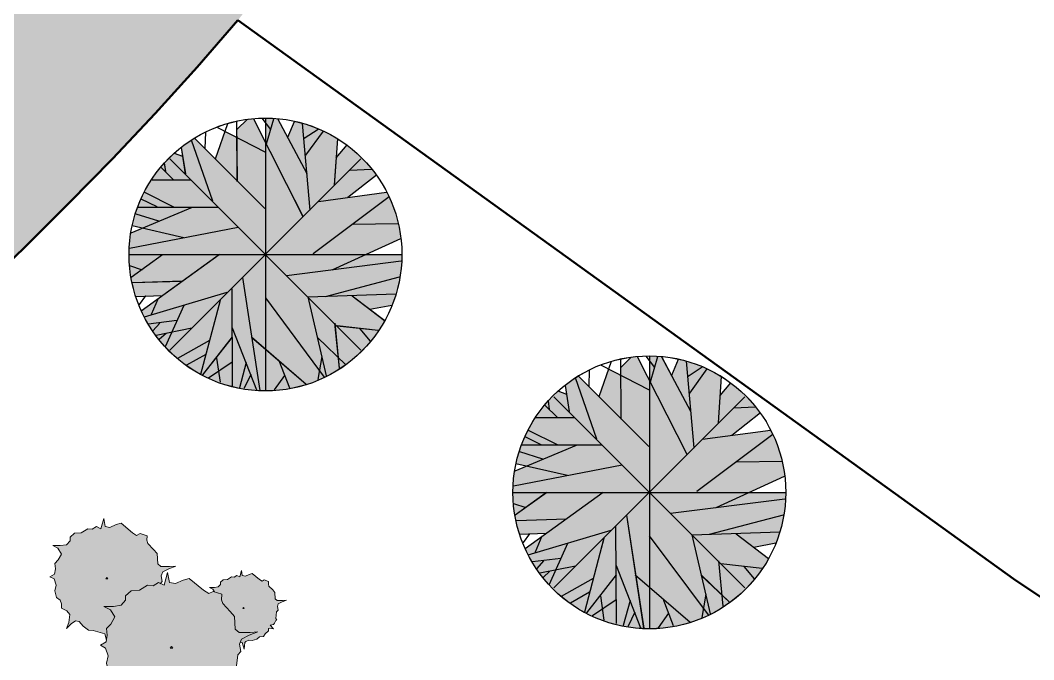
# Model space of a CAD drawing. Header units: inches. Extents: x 1352 to 5457, y 84 to 1168.
# Drawn here: x 1360.899 to 1362.153, y 186.638 to 187.429 of the extents above; entities that cross this region are included whole.
import ezdxf

# ---------------------------------------------------------------- set-up
doc = ezdxf.new("R2010")
doc.units = ezdxf.units.IN
doc.header["$MEASUREMENT"] = 0
doc.linetypes.add('ACAD_ISO10W100', pattern=[18, 12, -3, 0, -3])
for name, color, linetype, lineweight in [('boundary', 250, 'ACAD_ISO10W100', 50), ('CILL', 250, 'Continuous', 9), ('win', 250, 'Continuous', 30)]:
    doc.layers.add(name, color=color, linetype=linetype, lineweight=lineweight)

# ---------------------------------------------------------------- blocks, each defined once
blk = doc.blocks.new('Tree - deciduous plan')
for p, q in [((-12.5388, 54.9406), (-7.9613, 59.4546)), ((-12.3627, 32.1443), (-12.5388, 58.7776)), ((-5.3205, 59.6806), (16.5105, 16.7963)), ((2.426, 54.9406), (-1.4472, 59.9056)), ((0, 59.9996), (0, -60)), ((0.4894, 48.6208), (3.6584, 59.6806)), ((18.2711, 35.5298), (5.419, 59.6806)), ((9.8203, 51.5549), (12.8133, 58.5516)), ((-26.4472, 46.5894), (-26.2712, 53.8116)), ((-22.0458, 42.0753), (-16.5881, 57.6486)), ((-21.1656, 55.8436), (-0.0388, 45.0094)), ((19.6795, 19.5047), (16.3344, 57.6486)), ((17.0387, 51.1035), (23.2006, 55.1666)), ((17.7429, 43.6552), (25.4894, 54.2636)), ((-32.6092, 50.4264), (-23.2782, 23.5674)), ((-31.2008, 51.1035), (-0.2149, 20.1818)), ((31.6513, 50.8778), (30.2429, 30.5643)), ((-37.0107, 47.0408), (-35.25, 35.5298)), ((31.1232, 42.5267), (35.8767, 48.1693)), ((-43.8768, 36.4326), (-44.405, 40.2696)), ((42, 42), (-42, -42)), ((42, -42), (-42, 42)), ((-40.1797, 44.558), (-36.4825, 43.2038)), ((-45.8134, 38.2383), (-40.5318, 33.0471)), ((37.1091, 37.1098), (46.6161, 37.5612)), ((-49.8627, 32.8214), (-32.7853, 32.8214)), ((36.2288, 25.1474), (48.9049, 35.0784)), ((-53.2078, 27.4044), (-40.1797, 20.859)), ((23.3767, 23.3417), (53.3063, 27.4044)), ((-54.7923, 24.4702), (-47.75, 21.0847)), ((54.3626, 25.3731), (20.9119, 0.3198)), ((-32.2571, 20.6333), (-59.1937, 9.348)), ((-57.081, 17.9248), (-47.0458, 14.7649)), ((-56.0247, 20.859), (-20.8134, 20.859)), ((38.5175, 13.4107), (58.2359, 13.6364)), ((-59.7219, 2.8025), (-12.0106, 12.0565)), ((-58.6656, 12.7336), (-35.9543, 7.5424)), ((29.3626, -6.6771), (59.4682, 7.091)), ((-54.6162, -24.7335), (-20.2853, 0.0941)), ((-60, 0), (60, 0)), ((-45.2853, -0.1316), (-59.0177, -10.0627)), ((9.2922, -9.1598), (59.6443, -2.8401)), ((-59.7219, -4.8714), (-54.2641, -6.6771)), ((-58.4895, -12.3197), (-36.4825, -11.6426)), ((-10.074, -10.0627), (-2.5036, -59.7178)), ((26.3697, -18.4138), (58.9401, -9.8369)), ((-53.2078, -27.442), (-16.7641, -16.6081)), ((-14.8275, -15.0282), (-14.6515, -57.6865)), ((18.7992, -18.6394), (57.3556, -17.2853)), ((-57.081, -18.4138), (-45.2853, -17.9624)), ((-52.6797, -18.188), (-55.4966, -22.0251)), ((-47.2219, -19.3166), (-50.2148, -26.3135)), ((-19.9331, -20.2194), (-28.5599, -52.721)), ((-0.0388, -19.0909), (25.8415, -53.8495)), ((18.6232, -18.6394), (26.7218, -53.3981)), ((38.1654, -18.188), (52.426, -29.0219)), ((45.9119, -24.0564), (55.595, -22.2508)), ((-35.9543, -22.4765), (-44.0529, -40.5329)), ((-38.9472, -29.0219), (-51.4472, -30.6018)), ((-46.5177, -30.1504), (-49.5106, -33.536)), ((30.419, -30.1504), (32.3556, -50.0125)), ((-32.4331, -32.4075), (-48.1021, -35.5674)), ((-43.7008, -34.6645), (-46.6937, -37.373)), ((-14.6515, -32.1818), (-3.912, -59.4922)), ((31.4753, -31.279), (49.6091, -33.3103)), ((41.5105, -32.6332), (46.088, -38.0501)), ((-24.6867, -37.8244), (-38.7712, -45.7241)), ((-14.6515, -36.2445), (-27.6797, -52.9467)), ((-6.2008, -36.2445), (17.919, -57.0094)), ((22.8485, -36.4702), (35.3485, -48.4326)), ((-26.2712, -43.9185), (-34.7219, -48.6583)), ((-14.6515, -47.3041), (-25.0388, -54.3009)), ((-21.5177, -45.4984), (-19.9331, -56.1065)), ((-8.4895, -47.5298), (-11.4825, -58.5893)), ((5.9471, -46.6269), (10.5246, -58.5893)), ((24.7852, -44.8213), (23.0246, -54.978)), ((-6.3768, -52.721), (-9.3698, -58.815)), ((8.4119, -53.1724), (3.8344, -59.4922))]:
    blk.add_line(p, q)
blk.add_circle((0, 0), 60)
blk = doc.blocks.new('Clump of Trees or Bushes - plan')
for points in [[(-10.993, 56.487), (-9.228, 58.426), (-10.144, 63.512), (-8.923, 67.033), (-3.43, 69.772), (2.673, 72.119), (-2.82, 71.728), (-10.449, 71.728), (-13.195, 74.075), (-13.806, 83.073), (-16.857, 86.594), (-22.045, 92.071), (-22.961, 94.81), (-22.656, 98.722), (-28.759, 100.678), (-31.811, 99.113), (-35.472, 101.461), (-45.543, 109.676), (-49.815, 108.503), (-55.308, 106.155), (-59.58, 106.938), (-60.801, 113.98), (-63.242, 104.982), (-67.209, 106.938), (-70.872, 104.59), (-74.839, 104.982), (-80.637, 101.461), (-86.435, 101.069), (-90.402, 97.548), (-90.402, 94.419), (-93.454, 90.898), (-98.947, 90.115), (-105.66, 90.115), (-101.083, 87.768), (-98.031, 82.682), (-100.778, 77.596), (-103.829, 74.466), (-103.219, 69.772), (-104.134, 65.077), (-108.102, 62.73), (-104.439, 60.774), (-102.609, 55.297), (-103.829, 50.211), (-102.303, 44.342), (-98.947, 41.995), (-98.031, 38.865), (-98.031, 34.953), (-93.148, 32.606), (-90.707, 29.476), (-91.317, 22.434), (-93.454, 17.348), (-89.487, 21.26), (-85.519, 23.999), (-82.468, 23.216), (-78.806, 19.304), (-74.228, 15.783), (-69.956, 15.392), (-59.886, 12.653), (-58.254, 7.074)], [(59.448, 5.262), (60.936, 4.858), (62.652, -1.011), (63.415, 4.858), (64.178, 5.836), (66.848, 6.814), (69.709, 6.569), (73.905, 7.792), (76.385, 9.748), (79.627, 10.237), (81.153, 12.438), (84.014, 15.127), (84.205, 17.084), (85.158, 17.573), (88.591, 16.839), (85.73, 20.262), (88.591, 20.751), (89.545, 21.974), (90.689, 24.174), (91.452, 24.663), (90.499, 25.886), (91.261, 31.999), (92.596, 33.466), (92.024, 36.645), (92.787, 38.845), (96.22, 40.557), (100.035, 42.024), (96.602, 41.779), (91.834, 41.779), (90.117, 43.246), (89.736, 48.871), (87.828, 51.071), (84.586, 54.494), (84.014, 56.206), (84.205, 58.651), (80.39, 59.873), (78.483, 58.895), (76.194, 60.362), (69.9, 65.497), (67.23, 64.764), (63.797, 63.297), (61.126, 63.786), (60.364, 68.187), (58.838, 62.563), (56.358, 63.786), (54.07, 62.319), (51.59, 62.563), (47.966, 60.362), (44.343, 60.118), (41.863, 57.917), (41.863, 55.961), (39.956, 53.761), (36.523, 53.272), (32.327, 53.272), (35.187, 51.805), (36.641, 49.381)]]:
    blk.add_lwpolyline(points)
for points in [[(-4.577, 66.508), (-7.629, 55.261), (-12.588, 57.706), (-17.166, 54.772), (-22.125, 55.261), (-29.372, 50.86), (-36.62, 50.371), (-41.579, 45.969), (-41.579, 42.057), (-45.393, 37.656), (-52.259, 36.678), (-60.651, 36.678), (-54.93, 33.743), (-51.115, 27.386), (-54.548, 21.029), (-58.363, 17.116), (-57.6, 11.248), (-58.744, 5.38), (-63.703, 2.446), (-59.126, 0), (-56.837, -6.846), (-58.363, -13.203), (-56.455, -20.539), (-52.259, -23.473), (-51.115, -27.385), (-51.115, -32.275), (-45.012, -35.21), (-41.96, -39.122), (-42.723, -47.924), (-45.393, -54.282), (-40.434, -49.391), (-35.475, -45.968), (-31.661, -46.946), (-27.083, -51.837), (-21.362, -56.238), (-16.021, -56.727), (-3.433, -60.15), (0, -71.887), (1.526, -60.15), (3.052, -58.194), (8.392, -56.238), (14.114, -56.727), (22.506, -54.282), (27.465, -50.369), (33.949, -49.391), (37.001, -44.99), (42.723, -39.611), (43.104, -35.699), (45.012, -34.721), (51.878, -36.188), (46.156, -29.341), (51.878, -28.363), (53.785, -25.918), (56.074, -21.517), (57.6, -20.539), (55.692, -18.094), (57.218, -5.868), (59.888, -2.934), (58.744, 3.424), (60.27, 7.825), (67.136, 11.248), (74.765, 14.182), (67.899, 13.693), (58.363, 13.693), (54.93, 16.627), (54.167, 27.875), (50.352, 32.276), (43.867, 39.123), (42.723, 42.546), (43.104, 47.436), (35.475, 49.882), (31.661, 47.925), (27.083, 50.86), (14.495, 61.129), (9.155, 59.662), (2.289, 56.728), (-3.052, 57.706)], [(-58.055, 61.947), (-58.97, 60.774), (-57.139, 60.774)], [(62.08, 35.667), (61.508, 34.933), (62.652, 34.933)], [(-1.144, 1.468), (-2.289, 0), (0, 0)]]:
    blk.add_lwpolyline(points, close=True)

msp = doc.modelspace()

# ---------------------------------------------------------------- hatches: boundary and pattern name
at = {"layer": 'CILL'}
h = msp.add_hatch(color=256, dxfattribs=at)
h.set_gradient(color1=(91, 91, 91), color2=(156, 156, 156), one_color=1, tint=0.61)
edge = h.paths.add_edge_path()
edge.add_spline(control_points=[(1362.6112, 191.9691), (1362.5049, 191.415), (1362.3373, 190.541), (1362.1086, 189.3914), (1361.8083, 188.572), (1361.537, 187.9057), (1361.2702, 187.5607), (1361.1682, 187.4289)], knot_values=[0, 0, 0, 0, 1.693824, 2.671967, 3.506632, 4.312481, 4.810669, 4.810669, 4.810669, 4.810669], degree=3, periodic=0)
edge.add_spline(control_points=[(1361.1682, 187.4289), (1360.9021, 187.116), (1360.4526, 186.749), (1359.9212, 186.266), (1359.5694, 185.9687), (1359.1935, 185.8781), (1358.8572, 185.932), (1358.5369, 185.7908), (1358.1508, 185.647), (1357.9729, 185.3001), (1357.7457, 184.9601), (1357.881, 184.4291), (1358.1519, 183.6177), (1358.4608, 182.6902), (1358.7455, 181.9071), (1358.8985, 181.4457), (1358.9476, 181.1201), (1358.9143, 180.8297), (1358.8737, 180.555), (1358.708, 180.2965), (1358.5321, 180.0058), (1358.2907, 179.7531), (1358.1082, 179.6357), (1358.0135, 179.5821)], knot_values=[176.500273, 176.500273, 176.500273, 176.500273, 221.818396, 239.76272, 255.979104, 271.890042, 280.541749, 292.706956, 309.646053, 323.890257, 334.284199, 353.432754, 379.149869, 431.120027, 459.941118, 471.155389, 484.679205, 495.737285, 503.332224, 514.953976, 528.920487, 540.933976, 552.924704, 552.924704, 552.924704, 552.924704], degree=3, periodic=0)
edge.add_spline(control_points=[(1358.0135, 179.5821), (1357.9044, 179.5409), (1357.7469, 179.4815), (1357.4949, 179.1817), (1357.0615, 179.0468), (1356.6175, 178.9233), (1356.2513, 178.9037), (1355.8232, 179.0061), (1355.3322, 179.0583), (1354.922, 179.3006), (1354.5472, 179.4068), (1354.2462, 179.7206), (1353.9149, 180.0558), (1353.1071, 180.741), (1352.4616, 181.346), (1351.932, 181.8425)], knot_values=[0, 0, 0, 0, 0.34115, 0.492686, 1.155878, 1.62825, 1.889211, 2.242412, 2.945312, 3.340311, 3.658788, 4.092722, 4.607327, 5.083919, 7.262947, 7.262947, 7.262947, 7.262947], degree=3, periodic=0)
edge.add_line((1351.932, 181.8425), (1351.932, 182.4177))
edge.add_spline(control_points=[(1351.932, 182.4177), (1352.7466, 181.7767), (1353.6966, 181.0291), (1354.5492, 179.8668), (1355.0573, 179.6137), (1355.6799, 179.3252), (1356.4172, 179.4179), (1357.2109, 179.6719), (1357.9246, 179.9389), (1358.452, 180.4791), (1358.636, 181.1036), (1358.4815, 181.7791), (1358.2252, 182.4859), (1357.8376, 183.1657), (1357.67, 183.9796), (1357.47, 184.6715), (1357.4201, 185.3588), (1357.6594, 185.7623), (1357.8634, 186.0903), (1358.2283, 186.1654), (1358.5944, 186.2421), (1358.942, 186.3696), (1359.3237, 186.5167), (1359.6671, 186.787), (1360.0809, 187.2073), (1360.4594, 187.6846), (1360.8017, 188.1195), (1361.0421, 188.5141), (1361.2881, 188.7883), (1361.4471, 189.1404), (1361.5369, 189.4928), (1361.6676, 190.4693), (1361.8307, 191.297), (1361.9657, 191.9823)], knot_values=[0, 0, 0, 0, 3.09476, 3.609754, 4.261795, 4.763076, 5.646519, 6.377463, 7.294716, 7.882094, 8.583945, 9.136106, 9.930948, 10.842233, 11.458736, 12.402556, 13.038096, 13.415114, 13.802114, 14.130435, 14.476747, 14.938459, 15.234958, 15.699535, 16.231601, 17.0056, 17.524467, 17.890093, 18.390682, 18.61642, 19.041844, 19.476788, 21.571365, 21.571365, 21.571365, 21.571365], degree=3, periodic=0)
edge.add_line((1361.9657, 191.9823), (1362.2911, 193.6348))
edge.add_line((1362.2911, 193.6348), (1362.9104, 193.6348))
edge.add_line((1362.9104, 193.6348), (1362.6112, 191.9691))
h = msp.add_hatch(color=256, dxfattribs=at)
h.set_gradient(color1=(0, 204, 51), color2=(46, 255, 98), one_color=1, tint=0.59, name='INVSPHERICAL')
h.paths.add_polyline_path([(1361.3394, 187.2376, 0.013628), (1361.3339, 187.2449), (1361.3067, 187.2436), (1361.2679, 187.2049), (1361.3039, 187.2098)])
h.paths.add_polyline_path([(1361.3524, 187.2164), (1361.2679, 187.2049), (1361.2023, 187.1393), (1361.3259, 187.1393), (1361.3698, 187.1594, 0.08904)])
h.paths.add_polyline_path([(1361.2913, 187.2826, 0.070169), (1361.2482, 187.3017), (1361.2576, 187.1946), (1361.3067, 187.2436), (1361.3339, 187.2449, 0.063606), (1361.3031, 187.2746), (1361.2897, 187.2587)])
h.paths.add_polyline_path([(1361.2537, 187.2392), (1361.2174, 187.3073, 0.02244), (1361.2023, 187.308), (1361.2023, 187.1393), (1361.2576, 187.1946)])
h.paths.add_polyline_path([(1361.2482, 187.3017, 0.014988), (1361.2384, 187.3041), (1361.2298, 187.284), (1361.2537, 187.2392)], flags=17)
h.paths.add_polyline_path([(1361.1872, 187.3073, 0.01083), (1361.18, 187.3065), (1361.1671, 187.2939), (1361.1672, 187.2838), (1361.2023, 187.2658), (1361.2023, 187.2777)])
h.paths.add_polyline_path([(1361.1672, 187.2838), (1361.1522, 187.2915), (1361.1402, 187.2574), (1361.1675, 187.2301)])
h.paths.add_polyline_path([(1361.2023, 187.2658), (1361.1672, 187.2838), (1361.1675, 187.2301), (1361.1143, 187.2833, 0.029164), (1361.0981, 187.272), (1361.0999, 187.2607), (1361.0893, 187.2646, 0.090602), (1361.0523, 187.2165), (1361.0893, 187.1979), (1361.1436, 187.1979), (1361.2023, 187.1393)])
h.paths.add_polyline_path([(1361.1436, 187.1979), (1361.0893, 187.1979), (1361.0523, 187.2165, 0.065557), (1361.0374, 187.1751), (1361.051, 187.1719), (1361.0356, 187.1655, 0.03899), (1361.0335, 187.1393), (1361.2023, 187.1393)])
h.paths.add_polyline_path([(1361.1449, 187.1393), (1361.0335, 187.1393, 0.020209), (1361.0341, 187.1256), (1361.0495, 187.1205), (1361.036, 187.1107, 0.035514), (1361.0417, 187.0875), (1361.075, 187.0888)], flags=16)
h.paths.add_polyline_path([(1361.2023, 187.1393), (1361.1449, 187.1393), (1361.0486, 187.0696, 0.027559), (1361.0572, 187.0532), (1361.0929, 187.0577), (1361.0864, 187.0432), (1361.1112, 187.0481)], flags=17)
h.paths.add_polyline_path([(1361.2023, 187.1393), (1361.174, 187.1109), (1361.1852, 187.037), (1361.2023, 187.0223)])
h.paths.add_polyline_path([(1361.2023, 187.0223), (1361.1852, 187.037), (1361.174, 187.1109), (1361.1112, 187.0481), (1361.0864, 187.0432), (1361.0782, 187.0249, 0.030609), (1361.0931, 187.0106), (1361.1331, 187.033), (1361.1219, 186.9909, 0.124716), (1361.2023, 186.9705)], flags=17)
h.paths.add_polyline_path([(1361.2023, 187.0854), (1361.2023, 186.9705, 0.158969), (1361.3018, 187.003), (1361.2663, 187.0369), (1361.2719, 187.0128), (1361.269, 186.9959)], flags=17)
h.paths.add_polyline_path([(1361.2547, 187.0869), (1361.2023, 187.1393), (1361.2023, 187.0854), (1361.269, 186.9959), (1361.2719, 187.0128)])
h.paths.add_polyline_path([(1361.371, 187.1393), (1361.3259, 187.1393), (1361.2852, 187.1206), (1361.2281, 187.1135), (1361.2547, 187.0868), (1361.3639, 187.0907, 0.073172)])
h.paths.add_polyline_path([(1361.3314, 187.0716), (1361.359, 187.0768, 0.021827), (1361.3639, 187.0907), (1361.2547, 187.0868), (1361.2879, 187.0536), (1361.292, 187.0124), (1361.3018, 187.003, 0.109035), (1361.3499, 187.0575)])
h.paths.add_polyline_path([(1361.2023, 186.9705, 0.158969), (1361.3018, 187.003), (1361.292, 187.0124), (1361.2879, 187.0536), (1361.2547, 187.0869), (1361.2719, 187.0128), (1361.269, 186.9959), (1361.2023, 187.0854)])
h.paths.add_polyline_path([(1361.174, 187.1109), (1361.2023, 187.1393), (1361.1449, 187.1393), (1361.0486, 187.0696, 0.294446), (1361.2023, 186.9705), (1361.2023, 187.0223), (1361.1852, 187.037)])
h.paths.add_polyline_path([(1361.1449, 187.1393), (1361.0335, 187.1393, 0.078145), (1361.0417, 187.0875), (1361.075, 187.0888)])
h = msp.add_hatch(color=256, dxfattribs=at)
h.set_gradient(color1=(0, 204, 51), color2=(46, 255, 98), one_color=1, tint=0.59, name='INVSPHERICAL')
h.paths.add_polyline_path([(1361.2023, 187.1393), (1361.1449, 187.1393), (1361.0486, 187.0696, 0.027559), (1361.0572, 187.0532), (1361.0929, 187.0577), (1361.0864, 187.0432), (1361.1112, 187.0481)])
h.paths.add_polyline_path([(1361.1449, 187.1393), (1361.0335, 187.1393, 0.020209), (1361.0341, 187.1256), (1361.0495, 187.1205), (1361.036, 187.1107, 0.035514), (1361.0417, 187.0875), (1361.075, 187.0888)])
h = msp.add_hatch(color=256, dxfattribs=at)
h.set_gradient(color1=(0, 204, 51), color2=(46, 255, 98), one_color=1, tint=0.59, name='INVSPHERICAL')
h.paths.add_polyline_path([(1361.3259, 187.1393), (1361.2023, 187.1393), (1361.2281, 187.1135), (1361.2852, 187.1206)])
h.paths.add_polyline_path([(1361.2023, 187.0854), (1361.2023, 186.9705, 0.158969), (1361.3018, 187.003), (1361.2663, 187.0369), (1361.2719, 187.0128), (1361.269, 186.9959)], flags=17)
h.paths.add_polyline_path([(1361.2879, 187.0536), (1361.2547, 187.0869), (1361.2719, 187.0128), (1361.269, 186.9959), (1361.2023, 187.0854), (1361.2023, 186.9705, 0.158969), (1361.3018, 187.003), (1361.292, 187.0124)])
h = msp.add_hatch(color=256, dxfattribs=at)
h.set_gradient(color1=(0, 204, 51), color2=(46, 255, 98), one_color=1, tint=0.59, name='INVSPHERICAL')
h.paths.add_polyline_path([(1361.174, 187.1109), (1361.1112, 187.0481), (1361.0864, 187.0432), (1361.0782, 187.0249, 0.030609), (1361.0931, 187.0106), (1361.1331, 187.033), (1361.1219, 186.9909, 0.124716), (1361.2023, 186.9705), (1361.2023, 187.0223), (1361.1852, 187.037)])
h = msp.add_hatch(color=256, dxfattribs=at)
h.set_gradient(color1=(0, 204, 51), color2=(46, 255, 98), one_color=1, tint=0.59, name='INVSPHERICAL')
h.paths.add_polyline_path([(1361.2023, 187.0854), (1361.2023, 186.9705, 0.158969), (1361.3018, 187.003), (1361.292, 187.0124), (1361.2879, 187.0536), (1361.2547, 187.0869), (1361.2719, 187.0128), (1361.269, 186.9959)])
h = msp.add_hatch(color=256, dxfattribs=at)
h.set_gradient(color1=(0, 204, 51), color2=(46, 255, 98), one_color=1, tint=0.59, name='INVSPHERICAL')
h.paths.add_polyline_path([(1361.8142, 186.9436, 0.013628), (1361.8087, 186.9509), (1361.7815, 186.9496), (1361.7427, 186.9109), (1361.7787, 186.9158)])
h.paths.add_polyline_path([(1361.8272, 186.9223), (1361.7427, 186.9109), (1361.6771, 186.8452), (1361.8007, 186.8452), (1361.8446, 186.8653, 0.08904)])
h.paths.add_polyline_path([(1361.7661, 186.9886, 0.070169), (1361.723, 187.0076), (1361.7324, 186.9006), (1361.7815, 186.9496), (1361.8087, 186.9509, 0.063606), (1361.7779, 186.9806), (1361.7645, 186.9647)])
h.paths.add_polyline_path([(1361.7285, 186.9452), (1361.6922, 187.0133, 0.02244), (1361.6771, 187.014), (1361.6771, 186.8452), (1361.7324, 186.9006)])
h.paths.add_polyline_path([(1361.723, 187.0076, 0.014988), (1361.7132, 187.0101), (1361.7046, 186.99), (1361.7285, 186.9452)], flags=17)
h.paths.add_polyline_path([(1361.662, 187.0133, 0.01083), (1361.6548, 187.0125), (1361.6419, 186.9998), (1361.642, 186.9898), (1361.6771, 186.9718), (1361.6771, 186.9837)])
h.paths.add_polyline_path([(1361.642, 186.9898), (1361.627, 186.9975), (1361.615, 186.9634), (1361.6423, 186.9361)])
h.paths.add_polyline_path([(1361.6771, 186.9718), (1361.642, 186.9898), (1361.6423, 186.9361), (1361.5891, 186.9892, 0.029164), (1361.5729, 186.978), (1361.5747, 186.9667), (1361.5641, 186.9706, 0.090602), (1361.5271, 186.9225), (1361.5641, 186.9039), (1361.6184, 186.9039), (1361.6771, 186.8452)])
h.paths.add_polyline_path([(1361.6184, 186.9039), (1361.5641, 186.9039), (1361.5271, 186.9225, 0.065557), (1361.5122, 186.881), (1361.5258, 186.8779), (1361.5104, 186.8714, 0.03899), (1361.5083, 186.8452), (1361.6771, 186.8452)])
h.paths.add_polyline_path([(1361.6197, 186.8452), (1361.5083, 186.8452, 0.020209), (1361.5089, 186.8316), (1361.5243, 186.8265), (1361.5108, 186.8167, 0.035514), (1361.5165, 186.7935), (1361.5498, 186.7947)], flags=16)
h.paths.add_polyline_path([(1361.6771, 186.8452), (1361.6197, 186.8452), (1361.5234, 186.7756, 0.027559), (1361.532, 186.7591), (1361.5677, 186.7636), (1361.5612, 186.7491), (1361.586, 186.7541)], flags=17)
h.paths.add_polyline_path([(1361.6771, 186.8452), (1361.6488, 186.8169), (1361.66, 186.743), (1361.6771, 186.7283)])
h.paths.add_polyline_path([(1361.6771, 186.7283), (1361.66, 186.743), (1361.6488, 186.8169), (1361.586, 186.7541), (1361.5612, 186.7491), (1361.553, 186.7309, 0.030609), (1361.5679, 186.7166), (1361.6079, 186.739), (1361.5967, 186.6969, 0.124716), (1361.6771, 186.6765)], flags=17)
h.paths.add_polyline_path([(1361.6771, 186.7914), (1361.6771, 186.6765, 0.158969), (1361.7766, 186.709), (1361.7411, 186.7429), (1361.7467, 186.7188), (1361.7438, 186.7018)], flags=17)
h.paths.add_polyline_path([(1361.7295, 186.7929), (1361.6771, 186.8452), (1361.6771, 186.7914), (1361.7438, 186.7018), (1361.7467, 186.7188)])
h.paths.add_polyline_path([(1361.8458, 186.8452), (1361.8007, 186.8452), (1361.76, 186.8266), (1361.7029, 186.8194), (1361.7295, 186.7928), (1361.8387, 186.7966, 0.073172)])
h.paths.add_polyline_path([(1361.8062, 186.7776), (1361.8338, 186.7827, 0.021827), (1361.8387, 186.7966), (1361.7295, 186.7928), (1361.7627, 186.7596), (1361.7667, 186.7184), (1361.7766, 186.709, 0.109035), (1361.8247, 186.7635)])
h.paths.add_polyline_path([(1361.6771, 186.6765, 0.158969), (1361.7766, 186.709), (1361.7667, 186.7184), (1361.7627, 186.7596), (1361.7295, 186.7929), (1361.7467, 186.7188), (1361.7438, 186.7018), (1361.6771, 186.7914)])
h.paths.add_polyline_path([(1361.6488, 186.8169), (1361.6771, 186.8452), (1361.6197, 186.8452), (1361.5234, 186.7756, 0.294446), (1361.6771, 186.6765), (1361.6771, 186.7283), (1361.66, 186.743)])
h.paths.add_polyline_path([(1361.6197, 186.8452), (1361.5083, 186.8452, 0.078145), (1361.5165, 186.7935), (1361.5498, 186.7947)])
h = msp.add_hatch(color=256, dxfattribs=at)
h.set_gradient(color1=(0, 204, 51), color2=(46, 255, 98), one_color=1, tint=0.59, name='INVSPHERICAL')
h.paths.add_polyline_path([(1361.6771, 186.8452), (1361.6197, 186.8452), (1361.5234, 186.7756, 0.027559), (1361.532, 186.7591), (1361.5677, 186.7636), (1361.5612, 186.7491), (1361.586, 186.7541)])
h.paths.add_polyline_path([(1361.6197, 186.8452), (1361.5083, 186.8452, 0.020209), (1361.5089, 186.8316), (1361.5243, 186.8265), (1361.5108, 186.8167, 0.035514), (1361.5165, 186.7935), (1361.5498, 186.7947)])
h = msp.add_hatch(color=256, dxfattribs=at)
h.set_gradient(color1=(0, 204, 51), color2=(46, 255, 98), one_color=1, tint=0.59, name='INVSPHERICAL')
h.paths.add_polyline_path([(1361.8007, 186.8452), (1361.6771, 186.8452), (1361.7029, 186.8194), (1361.76, 186.8266)])
h.paths.add_polyline_path([(1361.6771, 186.7914), (1361.6771, 186.6765, 0.158969), (1361.7766, 186.709), (1361.7411, 186.7429), (1361.7467, 186.7188), (1361.7438, 186.7018)], flags=17)
h.paths.add_polyline_path([(1361.7627, 186.7596), (1361.7295, 186.7929), (1361.7467, 186.7188), (1361.7438, 186.7018), (1361.6771, 186.7914), (1361.6771, 186.6765, 0.158969), (1361.7766, 186.709), (1361.7667, 186.7184)])
h = msp.add_hatch(color=256, dxfattribs=at)
h.set_gradient(color1=(0, 204, 51), color2=(46, 255, 98), one_color=1, tint=0.59, name='INVSPHERICAL')
h.paths.add_polyline_path([(1361.0914, 186.7542), (1361.0837, 186.7536), (1361.073, 186.7536), (1361.0691, 186.7569), (1361.0683, 186.7696), (1361.064, 186.7745), (1361.0567, 186.7822), (1361.0554, 186.7861), (1361.0558, 186.7916), (1361.0472, 186.7943), (1361.0429, 186.7921), (1361.0378, 186.7954), (1361.0236, 186.807), (1361.0176, 186.8053), (1361.0099, 186.802), (1361.0039, 186.8031), (1361.0022, 186.813), (1360.9987, 186.8004), (1360.9932, 186.8031), (1360.988, 186.7998), (1360.9824, 186.8004), (1360.9743, 186.7954), (1360.9661, 186.7949), (1360.9606, 186.7899), (1360.9606, 186.7855), (1360.9563, 186.7806), (1360.9485, 186.7795), (1360.9391, 186.7795), (1360.9455, 186.7762), (1360.9498, 186.769), (1360.946, 186.7619), (1360.9417, 186.7575), (1360.9425, 186.7509), (1360.9412, 186.7443), (1360.9357, 186.741), (1360.9408, 186.7382), (1360.9434, 186.7305), (1360.9417, 186.7234), (1360.9438, 186.7151), (1360.9485, 186.7118), (1360.9498, 186.7074), (1360.9498, 186.7019), (1360.9567, 186.6986), (1360.9601, 186.6942), (1360.9593, 186.6843), (1360.9563, 186.6771), (1360.9618, 186.6826), (1360.9674, 186.6865), (1360.9717, 186.6854), (1360.9769, 186.6799), (1360.9833, 186.6749), (1360.9893, 186.6744), (1361.0035, 186.6705), (1361.0056, 186.6632), (1361.0067, 186.6686), (1361.0056, 186.6768), (1361.011, 186.6823), (1361.0158, 186.6913), (1361.0104, 186.7002), (1361.0024, 186.7043), (1361.0142, 186.7043), (1361.0238, 186.7057), (1361.0292, 186.7119), (1361.0292, 186.7174), (1361.0362, 186.7236), (1361.0464, 186.7243), (1361.0566, 186.7305), (1361.0635, 186.7298), (1361.07, 186.7339), (1361.0726, 186.7326), (1361.0747, 186.7349), (1361.0734, 186.7421), (1361.0751, 186.747), (1361.0829, 186.7509)])
h.paths.add_polyline_path([(1361.0048, 186.7382), (1361.006, 186.7399), (1361.0073, 186.7382)], flags=16)
h = msp.add_hatch(color=256, dxfattribs=at)
h.set_gradient(color1=(0, 204, 51), color2=(46, 255, 98), one_color=1, tint=0.59, name='INVSPHERICAL')
h.paths.add_polyline_path([(1361.6488, 186.8169), (1361.586, 186.7541), (1361.5612, 186.7491), (1361.553, 186.7309, 0.030609), (1361.5679, 186.7166), (1361.6079, 186.739), (1361.5967, 186.6969, 0.124716), (1361.6771, 186.6765), (1361.6771, 186.7283), (1361.66, 186.743)])
h = msp.add_hatch(color=256, dxfattribs=at)
h.set_gradient(color1=(0, 204, 51), color2=(46, 255, 98), one_color=1, tint=0.59, name='INVSPHERICAL')
h.paths.add_polyline_path([(1361.6771, 186.7914), (1361.6771, 186.6765, 0.158969), (1361.7766, 186.709), (1361.7667, 186.7184), (1361.7627, 186.7596), (1361.7295, 186.7929), (1361.7467, 186.7188), (1361.7438, 186.7018)])
h = msp.add_hatch(color=256, dxfattribs=at)
h.set_gradient(color1=(0, 204, 51), color2=(46, 255, 98), one_color=1, tint=0.59, name='INVSPHERICAL')
h.paths.add_polyline_path([(1361.1478, 186.597), (1361.1483, 186.6025), (1361.151, 186.6039), (1361.1606, 186.6019), (1361.1526, 186.6115), (1361.1606, 186.6129), (1361.1633, 186.6163), (1361.1665, 186.6225), (1361.1687, 186.6239), (1361.166, 186.6273), (1361.1681, 186.6445), (1361.1719, 186.6486), (1361.1703, 186.6576), (1361.1724, 186.6638), (1361.1821, 186.6686), (1361.1928, 186.6727), (1361.1832, 186.672), (1361.1698, 186.672), (1361.1649, 186.6761), (1361.1639, 186.6919), (1361.1585, 186.6981), (1361.1494, 186.7078), (1361.1478, 186.7126), (1361.1483, 186.7195), (1361.1376, 186.7229), (1361.1322, 186.7201), (1361.1258, 186.7243), (1361.1081, 186.7387), (1361.1006, 186.7366), (1361.0909, 186.7325), (1361.0834, 186.7339), (1361.0812, 186.7463), (1361.077, 186.7305), (1361.07, 186.7339), (1361.0635, 186.7298), (1361.0566, 186.7305), (1361.0464, 186.7243), (1361.0362, 186.7236), (1361.0292, 186.7174), (1361.0292, 186.7119), (1361.0238, 186.7057), (1361.0142, 186.7043), (1361.0024, 186.7043), (1361.0104, 186.7002), (1361.0158, 186.6913), (1361.011, 186.6823), (1361.0056, 186.6768), (1361.0067, 186.6686), (1361.0051, 186.6603), (1360.9981, 186.6562), (1361.0045, 186.6527), (1361.0078, 186.6431), (1361.0056, 186.6342), (1361.0083, 186.6239), (1361.0142, 186.6197), (1361.0158, 186.6142), (1361.0158, 186.6074), (1361.0244, 186.6032), (1361.0287, 186.5977), (1361.0276, 186.5854), (1361.0238, 186.5764), (1361.0308, 186.5833), (1361.0378, 186.5881), (1361.0432, 186.5867), (1361.0496, 186.5799), (1361.0576, 186.5737), (1361.0652, 186.573), (1361.0829, 186.5682), (1361.0877, 186.5517), (1361.0898, 186.5682), (1361.092, 186.5709), (1361.0995, 186.5737), (1361.1075, 186.573), (1361.1193, 186.5764), (1361.1263, 186.5819), (1361.1354, 186.5833), (1361.1397, 186.5895)])
h.paths.add_polyline_path([(1361.0845, 186.6527), (1361.0861, 186.6548), (1361.0877, 186.6527)], flags=16)
h = msp.add_hatch(color=256, dxfattribs=at)
h.set_gradient(color1=(0, 204, 51), color2=(46, 255, 98), one_color=1, tint=0.59, name='INVSPHERICAL')
h.paths.add_polyline_path([(1361.2144, 186.7136), (1361.2139, 186.7215), (1361.2112, 186.7246), (1361.2066, 186.7294), (1361.2058, 186.7318), (1361.2061, 186.7352), (1361.2007, 186.7369), (1361.198, 186.7356), (1361.1948, 186.7376), (1361.186, 186.7449), (1361.1822, 186.7438), (1361.1774, 186.7418), (1361.1736, 186.7424), (1361.1726, 186.7486), (1361.1704, 186.7407), (1361.1669, 186.7424), (1361.1637, 186.7404), (1361.1602, 186.7407), (1361.1551, 186.7376), (1361.15, 186.7373), (1361.1465, 186.7342), (1361.1465, 186.7314), (1361.1439, 186.7283), (1361.139, 186.7277), (1361.1331, 186.7277), (1361.1372, 186.7256), (1361.1391, 186.7224), (1361.1483, 186.7195), (1361.1478, 186.7126), (1361.1494, 186.7078), (1361.1585, 186.6981), (1361.1639, 186.6919), (1361.1649, 186.6761), (1361.1698, 186.672), (1361.1832, 186.672), (1361.1928, 186.6727), (1361.1821, 186.6686), (1361.1724, 186.6638), (1361.1712, 186.6602), (1361.1734, 186.6596), (1361.1758, 186.6513), (1361.177, 186.6606), (1361.1817, 186.6623), (1361.1857, 186.662), (1361.1916, 186.6637), (1361.1951, 186.6665), (1361.1997, 186.6671), (1361.2018, 186.6702), (1361.2058, 186.674), (1361.2061, 186.6768), (1361.2074, 186.6775), (1361.2123, 186.6764), (1361.2082, 186.6812), (1361.2123, 186.6819), (1361.2136, 186.6836), (1361.2152, 186.6867), (1361.2163, 186.6874), (1361.2149, 186.6891), (1361.216, 186.6977), (1361.2179, 186.6998), (1361.2171, 186.7043), (1361.2182, 186.7074), (1361.223, 186.7098), (1361.2284, 186.7118), (1361.2235, 186.7115), (1361.2168, 186.7115)])
h.paths.add_polyline_path([(1361.1758, 186.7019), (1361.1742, 186.7019), (1361.175, 186.7029)], flags=16)

# ---------------------------------------------------------------- linework, layer by layer
for p, q in [((1361.1873, 187.3071), (1361.2487, 187.1865)), ((1361.2091, 187.2938), (1361.1982, 187.3078)), ((1361.2023, 187.308), (1361.2023, 186.9705)), ((1361.2037, 187.276), (1361.2126, 187.3071)), ((1361.2537, 187.2392), (1361.2175, 187.3071)), ((1361.1403, 187.2576), (1361.1556, 187.3014)), ((1361.1428, 187.2963), (1361.2022, 187.2659)), ((1361.167, 187.2938), (1361.1799, 187.3065)), ((1361.1675, 187.2297), (1361.167, 187.3046)), ((1361.2299, 187.2843), (1361.2383, 187.3039)), ((1361.2576, 187.1941), (1361.2482, 187.3014)), ((1361.2502, 187.283), (1361.2675, 187.2944)), ((1361.1145, 187.283), (1361.2017, 187.196)), ((1361.1279, 187.2703), (1361.1284, 187.2906)), ((1361.2522, 187.2621), (1361.274, 187.2919)), ((1361.2913, 187.2824), (1361.2874, 187.2252)), ((1361.0982, 187.2716), (1361.1032, 187.2392)), ((1361.1106, 187.2811), (1361.1368, 187.2056)), ((1361.2898, 187.2589), (1361.3032, 187.2747)), ((1361.3204, 187.2574), (1361.0842, 187.0211)), ((1361.3204, 187.0211), (1361.0842, 187.2574)), ((1361.0893, 187.2646), (1361.0997, 187.2608)), ((1361.0734, 187.2468), (1361.0883, 187.2322)), ((1361.0789, 187.2417), (1361.0774, 187.2525)), ((1361.3067, 187.2436), (1361.3334, 187.2449)), ((1361.0621, 187.2316), (1361.1101, 187.2316)), ((1361.3042, 187.21), (1361.3398, 187.2379)), ((1361.0482, 187.2081), (1361.068, 187.1986)), ((1361.0527, 187.2163), (1361.0893, 187.1979)), ((1361.3552, 187.2106), (1361.2611, 187.1402)), ((1361.268, 187.2049), (1361.3522, 187.2163)), ((1361.1116, 187.1973), (1361.0358, 187.1656)), ((1361.0447, 187.1979), (1361.1438, 187.1979)), ((1361.0418, 187.1897), (1361.07, 187.1808)), ((1361.0343, 187.1472), (1361.1685, 187.1732)), ((1361.0373, 187.1751), (1361.1012, 187.1605)), ((1361.3106, 187.177), (1361.3661, 187.1776)), ((1361.2849, 187.1205), (1361.3696, 187.1592)), ((1361.0335, 187.1393), (1361.371, 187.1393)), ((1361.0749, 187.1389), (1361.0363, 187.111)), ((1361.0487, 187.0697), (1361.1452, 187.1395)), ((1361.0343, 187.1256), (1361.0497, 187.1205)), ((1361.2284, 187.1135), (1361.37, 187.1313)), ((1361.0378, 187.1046), (1361.0997, 187.1065)), ((1361.174, 187.111), (1361.1953, 186.9713)), ((1361.2765, 187.0875), (1361.3681, 187.1116)), ((1361.1606, 187.097), (1361.1611, 186.977)), ((1361.0418, 187.0875), (1361.0749, 187.0888)), ((1361.0541, 187.0881), (1361.0462, 187.0773)), ((1361.0527, 187.0621), (1361.1551, 187.0926)), ((1361.0695, 187.0849), (1361.0611, 187.0653)), ((1361.1462, 187.0824), (1361.122, 186.991)), ((1361.2022, 187.0856), (1361.275, 186.9878)), ((1361.2547, 187.0868), (1361.2775, 186.9891)), ((1361.2552, 187.0868), (1361.3636, 187.0907)), ((1361.3096, 187.0881), (1361.3497, 187.0576)), ((1361.1012, 187.0761), (1361.0784, 187.0253)), ((1361.3314, 187.0716), (1361.3587, 187.0767)), ((1361.0928, 187.0576), (1361.0576, 187.0532)), ((1361.0715, 187.0545), (1361.063, 187.045)), ((1361.1111, 187.0481), (1361.067, 187.0392)), ((1361.1611, 187.0488), (1361.1913, 186.972)), ((1361.2879, 187.0545), (1361.2933, 186.9986)), ((1361.2908, 187.0513), (1361.3418, 187.0456)), ((1361.319, 187.0475), (1361.3319, 187.0323)), ((1361.0794, 187.0418), (1361.071, 187.0342)), ((1361.1329, 187.0329), (1361.0933, 187.0107)), ((1361.1611, 187.0373), (1361.1244, 186.9904)), ((1361.1849, 187.0373), (1361.2527, 186.9789)), ((1361.2666, 187.0367), (1361.3017, 187.0031)), ((1361.1284, 187.0158), (1361.1046, 187.0024)), ((1361.1611, 187.0062), (1361.1319, 186.9866)), ((1361.1418, 187.0113), (1361.1462, 186.9815)), ((1361.219, 187.0081), (1361.2319, 186.9745)), ((1361.272, 187.0132), (1361.2671, 186.9846)), ((1361.6151, 186.9636), (1361.6304, 187.0074)), ((1361.6418, 186.9998), (1361.6547, 187.0125)), ((1361.6423, 186.9357), (1361.6418, 187.0106)), ((1361.6621, 187.0131), (1361.7235, 186.8925)), ((1361.6839, 186.9998), (1361.673, 187.0137)), ((1361.6771, 187.014), (1361.6771, 186.6765)), ((1361.6785, 186.982), (1361.6874, 187.0131)), ((1361.7285, 186.9452), (1361.6923, 187.0131)), ((1361.7047, 186.9902), (1361.7131, 187.0099)), ((1361.7324, 186.9001), (1361.723, 187.0074)), ((1361.1784, 187.0056), (1361.17, 186.9745)), ((1361.6027, 186.9763), (1361.6032, 186.9966)), ((1361.6176, 187.0023), (1361.677, 186.9718)), ((1361.725, 186.989), (1361.7423, 187.0004)), ((1361.727, 186.968), (1361.7488, 186.9979)), ((1361.1844, 186.991), (1361.1759, 186.9739)), ((1361.226, 186.9897), (1361.2131, 186.972)), ((1361.5854, 186.9871), (1361.6116, 186.9115)), ((1361.5893, 186.989), (1361.6765, 186.902)), ((1361.7661, 186.9883), (1361.7622, 186.9312)), ((1361.5641, 186.9706), (1361.5745, 186.9668)), ((1361.573, 186.9775), (1361.578, 186.9452)), ((1361.7646, 186.9649), (1361.778, 186.9807)), ((1361.5537, 186.9477), (1361.5522, 186.9585)), ((1361.7952, 186.9634), (1361.559, 186.7271)), ((1361.7952, 186.7271), (1361.559, 186.9634)), ((1361.5482, 186.9528), (1361.5631, 186.9382)), ((1361.779, 186.916), (1361.8146, 186.9439)), ((1361.7815, 186.9496), (1361.8082, 186.9509)), ((1361.5369, 186.9376), (1361.5849, 186.9376)), ((1361.5274, 186.9223), (1361.5641, 186.9039)), ((1361.7428, 186.9109), (1361.827, 186.9223)), ((1361.523, 186.9141), (1361.5428, 186.9045)), ((1361.83, 186.9166), (1361.7359, 186.8461)), ((1361.5864, 186.9033), (1361.5106, 186.8715)), ((1361.5166, 186.8957), (1361.5448, 186.8868)), ((1361.5195, 186.9039), (1361.6186, 186.9039)), ((1361.5121, 186.8811), (1361.576, 186.8665)), ((1361.7854, 186.883), (1361.8409, 186.8836)), ((1361.5091, 186.8531), (1361.6433, 186.8792)), ((1361.7597, 186.8265), (1361.8443, 186.8652)), ((1361.5083, 186.8452), (1361.8458, 186.8452)), ((1361.5497, 186.8449), (1361.5111, 186.8169)), ((1361.5235, 186.7757), (1361.62, 186.8455)), ((1361.5091, 186.8315), (1361.5245, 186.8265)), ((1361.7032, 186.8195), (1361.8448, 186.8373)), ((1361.5126, 186.8106), (1361.5745, 186.8125)), ((1361.6488, 186.8169), (1361.6701, 186.6773)), ((1361.7513, 186.7935), (1361.8429, 186.8176)), ((1361.5166, 186.7935), (1361.5497, 186.7947)), ((1361.5289, 186.7941), (1361.521, 186.7833)), ((1361.5274, 186.7681), (1361.6299, 186.7985)), ((1361.6354, 186.803), (1361.6359, 186.683)), ((1361.73, 186.7928), (1361.8384, 186.7966)), ((1361.7844, 186.7941), (1361.8245, 186.7636)), ((1361.5443, 186.7909), (1361.5359, 186.7712)), ((1361.576, 186.782), (1361.5532, 186.7312)), ((1361.621, 186.7884), (1361.5968, 186.697)), ((1361.677, 186.7916), (1361.7498, 186.6938)), ((1361.7295, 186.7928), (1361.7522, 186.6951)), ((1361.8062, 186.7776), (1361.8335, 186.7827)), ((1361.5676, 186.7636), (1361.5324, 186.7592)), ((1361.5463, 186.7604), (1361.5378, 186.7509)), ((1361.7626, 186.7604), (1361.7681, 186.7046)), ((1361.7656, 186.7573), (1361.8166, 186.7516)), ((1361.5859, 186.7541), (1361.5418, 186.7452)), ((1361.5542, 186.7478), (1361.5458, 186.7401)), ((1361.6359, 186.7433), (1361.5992, 186.6963)), ((1361.6359, 186.7547), (1361.6661, 186.6779)), ((1361.6597, 186.7433), (1361.7275, 186.6849)), ((1361.7938, 186.7535), (1361.8067, 186.7382)), ((1361.6077, 186.7389), (1361.568, 186.7166)), ((1361.7414, 186.7427), (1361.7765, 186.709)), ((1361.6032, 186.7217), (1361.5794, 186.7084)), ((1361.7468, 186.7192), (1361.7419, 186.6906)), ((1361.6359, 186.7122), (1361.6067, 186.6925)), ((1361.6166, 186.7173), (1361.621, 186.6874)), ((1361.6532, 186.7116), (1361.6448, 186.6805)), ((1361.6938, 186.7141), (1361.7067, 186.6805)), ((1361.6592, 186.697), (1361.6507, 186.6798)), ((1361.7008, 186.6957), (1361.6879, 186.6779))]:
    msp.add_line(p, q)
for centre in [(1361.2023, 187.1393), (1361.6771, 186.8452)]:
    msp.add_circle(centre, 0.1687)
at = {"layer": 'boundary'}
for p, q in [((1361.1682, 187.4289), (1362.1276, 186.7384)), ((1362.1276, 186.7384), (1362.8083, 186.278))]:
    msp.add_line(p, q, dxfattribs=at)
msp.add_open_spline([(1361.1682, 187.4289), (1360.9021, 187.116), (1360.4526, 186.749), (1359.9212, 186.266), (1359.5694, 185.9687), (1359.1935, 185.8781), (1358.8572, 185.932), (1358.5369, 185.7908), (1358.1508, 185.647), (1357.9729, 185.3001), (1357.7457, 184.9601), (1357.881, 184.4291), (1358.1519, 183.6177), (1358.4608, 182.6902), (1358.7455, 181.9071), (1358.8985, 181.4457), (1358.9476, 181.1201), (1358.9143, 180.8297), (1358.8737, 180.555), (1358.708, 180.2965), (1358.5321, 180.0058), (1358.2907, 179.7531), (1358.1082, 179.6357), (1358.0135, 179.5821)], degree=3, knots=[176.500273, 176.500273, 176.500273, 176.500273, 221.818396, 239.76272, 255.979104, 271.890042, 280.541749, 292.706956, 309.646053, 323.890257, 334.284199, 353.432754, 379.149869, 431.120027, 459.941118, 471.155389, 484.679205, 495.737285, 503.332224, 514.953976, 528.920487, 540.933976, 552.924704, 552.924704, 552.924704, 552.924704], dxfattribs=at)
msp.add_open_spline([(1361.1682, 187.4289), (1360.9021, 187.116), (1360.4526, 186.749), (1359.9212, 186.266), (1359.5694, 185.9687), (1359.1935, 185.8781), (1358.8572, 185.932), (1358.5369, 185.7908), (1358.1508, 185.647), (1357.9729, 185.3001), (1357.7457, 184.9601), (1357.881, 184.4291), (1358.1519, 183.6177), (1358.4608, 182.6902), (1358.7455, 181.9071), (1358.8985, 181.4457), (1358.9476, 181.1201), (1358.9143, 180.8297), (1358.8737, 180.555), (1358.708, 180.2965), (1358.5321, 180.0058), (1358.2907, 179.7531), (1358.1082, 179.6357), (1358.0135, 179.5821)], degree=3, knots=[176.500273, 176.500273, 176.500273, 176.500273, 221.818396, 239.76272, 255.979104, 271.890042, 280.541749, 292.706956, 309.646053, 323.890257, 334.284199, 353.432754, 379.149869, 431.120027, 459.941118, 471.155389, 484.679205, 495.737285, 503.332224, 514.953976, 528.920487, 540.933976, 552.924704, 552.924704, 552.924704, 552.924704], dxfattribs=at)
at = {"layer": 'win'}
msp.add_spline([(1351.932, 182.4177), (1354.2081, 180.3207), (1354.5455, 179.9317), (1355.1036, 179.5946), (1355.5709, 179.413), (1356.4535, 179.4519), (1357.1543, 179.6594), (1357.985, 180.0484), (1358.3874, 180.4763), (1358.5821, 181.1506), (1358.4912, 181.6953), (1358.2187, 182.442), (1357.8423, 183.2719), (1357.6865, 183.8684), (1357.4789, 184.7891), (1357.4919, 185.4245), (1357.6606, 185.7616), (1357.9072, 186.0599), (1358.2187, 186.1636), (1358.5562, 186.2414), (1358.9933, 186.39), (1359.2659, 186.5067), (1359.6423, 186.779), (1360.0187, 187.1551), (1360.5119, 187.7516), (1360.8234, 188.1666), (1361.0267, 188.4704), (1361.3199, 188.8761), (1361.4152, 189.0808), (1361.528, 189.491), (1361.5957, 189.9206), (1361.9657, 191.9823)], degree=3, dxfattribs=at)
msp.add_spline([(1351.932, 182.4177), (1354.2081, 180.3207), (1354.5455, 179.9317), (1355.1036, 179.5946), (1355.5709, 179.413), (1356.4535, 179.4519), (1357.1543, 179.6594), (1357.985, 180.0484), (1358.3874, 180.4763), (1358.5821, 181.1506), (1358.4912, 181.6953), (1358.2187, 182.442), (1357.8423, 183.2719), (1357.6865, 183.8684), (1357.4789, 184.7891), (1357.4919, 185.4245), (1357.6606, 185.7616), (1357.9072, 186.0599), (1358.2187, 186.1636), (1358.5562, 186.2414), (1358.9933, 186.39), (1359.2659, 186.5067), (1359.6423, 186.779), (1360.0187, 187.1551), (1360.5119, 187.7516), (1360.8234, 188.1666), (1361.0267, 188.4704), (1361.3199, 188.8761), (1361.4152, 189.0808), (1361.528, 189.491), (1361.5957, 189.9206), (1361.9657, 191.9823)], degree=3, dxfattribs=at)

# ---------------------------------------------------------------- block references
at = {"layer": 'CILL'}
for name, p, xscale, yscale, zscale in [('Tree - deciduous plan', (1361.2023, 187.1393), 0.002812499999890861, 0.002812499999890861, 0.002812499999890861), ('Tree - deciduous plan', (1361.6771, 186.8452), 0.002812499999890861, 0.002812499999890861, 0.002812499999890861), ('Clump of Trees or Bushes - plan', (1361.0877, 186.6527), 0.00140624999994543, 0.00140624999994543, 0.00140624999994543)]:
    msp.add_blockref(name, p, dxfattribs=dict(at, xscale=xscale, yscale=yscale, zscale=zscale))

doc.saveas('drawing.dxf')
